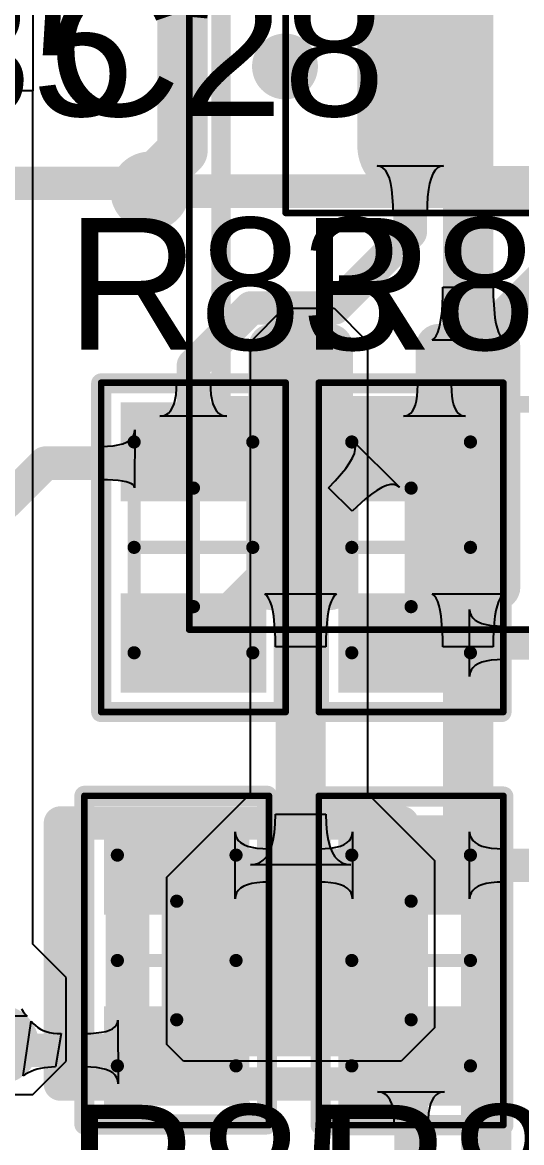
# Model space of a CAD drawing. Header units: inches. Extents: x 1.37 to 4.6, y 1.74 to 5.29.
# Drawn here: x 1.5719 to 1.721, y 4.3807 to 4.7154 of the extents above; entities that cross this region are included whole.
import ezdxf

# ---------------------------------------------------------------- set-up
doc = ezdxf.new("R2010")
doc.units = ezdxf.units.IN
doc.header["$MEASUREMENT"] = 0
for name, color, linetype in [('BottomLayer', 5, 'Continuous'), ('BottomOverlay', 54, 'Continuous'), ('BottomPaste', 16, 'Continuous'), ('BottomSolder', 6, 'Continuous'), ('Mechanical13', 56, 'Continuous'), ('Mechanical15', 56, 'Continuous'), ('TopLayer', 1, 'Continuous'), ('TopOverlay', 2, 'Continuous'), ('TopPaste', 8, 'Continuous'), ('TopSolder', 216, 'Continuous'), ('ViaHoleLayer', 16, 'Continuous')]:
    doc.layers.add(name, color=color, linetype=linetype)
doc.styles.add('Arial', font='', dxfattribs={"height": 0.2})
doc.styles.get('Arial').set_extended_font_data('Arial')

# ---------------------------------------------------------------- blocks, each defined once
blk = doc.blocks.new('SOIC127P600X175_8N_B_15')
at = {"layer": 'BottomLayer'}
h = blk.add_hatch(color=5, dxfattribs=at)
edge = h.paths.add_edge_path()
edge.add_arc((-0.13332, 0.08371), 0.0029, 90, 180)
edge.add_line((-0.13622, 0.08371), (-0.13622, 0.06629))
edge.add_arc((-0.13332, 0.06629), 0.0029, 180, 270)
edge.add_line((-0.13332, 0.06339), (-0.06156, 0.06339))
edge.add_arc((-0.06156, 0.06629), 0.0029, 270, 360)
edge.add_line((-0.05866, 0.06629), (-0.05866, 0.08371))
edge.add_arc((-0.06156, 0.08371), 0.0029, 0, 90)
edge.add_line((-0.06156, 0.08661), (-0.13332, 0.08661))
h = blk.add_hatch(color=5, dxfattribs=at)
edge = h.paths.add_edge_path()
edge.add_arc((-0.13332, 0.03371), 0.0029, 90, 180)
edge.add_line((-0.13622, 0.03371), (-0.13622, 0.01629))
edge.add_arc((-0.13332, 0.01629), 0.0029, 180, 270)
edge.add_line((-0.13332, 0.01339), (-0.06156, 0.01339))
edge.add_arc((-0.06156, 0.01629), 0.0029, 270, 360)
edge.add_line((-0.05866, 0.01629), (-0.05866, 0.03371))
edge.add_arc((-0.06156, 0.03371), 0.0029, 0, 90)
edge.add_line((-0.06156, 0.03661), (-0.13332, 0.03661))
at = {"layer": 'BottomPaste'}
h = blk.add_hatch(color=16, dxfattribs=at)
edge = h.paths.add_edge_path()
edge.add_arc((-0.13332, 0.08371), 0.0029, 90, 180)
edge.add_line((-0.13622, 0.08371), (-0.13622, 0.06629))
edge.add_arc((-0.13332, 0.06629), 0.0029, 180, 270)
edge.add_line((-0.13332, 0.06339), (-0.06156, 0.06339))
edge.add_arc((-0.06156, 0.06629), 0.0029, 270, 360)
edge.add_line((-0.05866, 0.06629), (-0.05866, 0.08371))
edge.add_arc((-0.06156, 0.08371), 0.0029, 0, 90)
edge.add_line((-0.06156, 0.08661), (-0.13332, 0.08661))
h = blk.add_hatch(color=16, dxfattribs=at)
edge = h.paths.add_edge_path()
edge.add_arc((-0.13332, 0.03371), 0.0029, 90, 180)
edge.add_line((-0.13622, 0.03371), (-0.13622, 0.01629))
edge.add_arc((-0.13332, 0.01629), 0.0029, 180, 270)
edge.add_line((-0.13332, 0.01339), (-0.06156, 0.01339))
edge.add_arc((-0.06156, 0.01629), 0.0029, 270, 360)
edge.add_line((-0.05866, 0.01629), (-0.05866, 0.03371))
edge.add_arc((-0.06156, 0.03371), 0.0029, 0, 90)
edge.add_line((-0.06156, 0.03661), (-0.13332, 0.03661))
at = {"layer": 'BottomSolder'}
h = blk.add_hatch(color=6, dxfattribs=at)
edge = h.paths.add_edge_path()
edge.add_arc((-0.13332, 0.08371), 0.0069, 90, 180)
edge.add_line((-0.14022, 0.08371), (-0.14022, 0.06629))
edge.add_arc((-0.13332, 0.06629), 0.0069, 180, 270)
edge.add_line((-0.13332, 0.05939), (-0.06156, 0.05939))
edge.add_arc((-0.06156, 0.06629), 0.0069, 270, 360)
edge.add_line((-0.05466, 0.06629), (-0.05466, 0.08371))
edge.add_arc((-0.06156, 0.08371), 0.0069, 0, 90)
edge.add_line((-0.06156, 0.09061), (-0.13332, 0.09061))
h = blk.add_hatch(color=6, dxfattribs=at)
edge = h.paths.add_edge_path()
edge.add_arc((-0.13332, 0.03371), 0.0069, 90, 180)
edge.add_line((-0.14022, 0.03371), (-0.14022, 0.01629))
edge.add_arc((-0.13332, 0.01629), 0.0069, 180, 270)
edge.add_line((-0.13332, 0.00939), (-0.06156, 0.00939))
edge.add_arc((-0.06156, 0.01629), 0.0069, 270, 360)
edge.add_line((-0.05466, 0.01629), (-0.05466, 0.03371))
edge.add_arc((-0.06156, 0.03371), 0.0069, 0, 90)
edge.add_line((-0.06156, 0.04061), (-0.13332, 0.04061))
at = {"layer": 'BottomOverlay', "const_width": 0.005}
blk.add_lwpolyline([(-0.07874, 0.09921), (0.07874, 0.09921)], dxfattribs=at)
at = {"layer": 'BottomOverlay', "const_width": 0.0025}
blk.add_lwpolyline([(-0.07999, 0.09921, 1), (-0.07749, 0.09921, 1)], format="xyb", close=True, dxfattribs=at)
at = {"layer": 'Mechanical13', "const_width": 0.005}
for points in [[(-0.07874, 0.09843), (-0.07874, -0.09843)], [(-0.07874, 0.09843), (0.07874, 0.09843)]]:
    blk.add_lwpolyline(points, dxfattribs=at)
at = {"layer": 'Mechanical13', "const_width": 0.0025}
blk.add_lwpolyline([(-0.07999, 0.09843, 1), (-0.07749, 0.09843, 1)], format="xyb", close=True, dxfattribs=at)
blk.add_lwpolyline([(-0.07999, 0.09843, 1), (-0.07749, 0.09843, 1)], format="xyb", close=True, dxfattribs=at)
at = {"layer": 'Mechanical15', "const_width": 0.00197}
for points in [[(-0.14606, 0.10827), (-0.14606, -0.10827)], [(-0.14606, 0.10827), (0.14606, 0.10827)]]:
    blk.add_lwpolyline(points, dxfattribs=at)
at = {"layer": 'Mechanical15', "const_width": 0.000984}
blk.add_lwpolyline([(-0.14656, 0.10827, 1), (-0.14557, 0.10827, 1)], format="xyb", close=True, dxfattribs=at)
blk.add_lwpolyline([(-0.14656, 0.10827, 1), (-0.14557, 0.10827, 1)], format="xyb", close=True, dxfattribs=at)
blk = doc.blocks.new('_________0603_31')
at = {"layer": 'TopLayer'}
for points in [[(-0.01772, 0.01772), (-0.01772, -0.01772), (-0.03937, -0.01772), (-0.03937, 0.01772)], [(0.03937, 0.01772), (0.03937, -0.01772), (0.01772, -0.01772), (0.01772, 0.01772)]]:
    blk.add_hatch(color=1, dxfattribs=at).paths.add_polyline_path(points)
at = {"layer": 'TopPaste'}
for points in [[(-0.01772, 0.01772), (-0.01772, -0.01772), (-0.03937, -0.01772), (-0.03937, 0.01772)], [(0.03937, 0.01772), (0.03937, -0.01772), (0.01772, -0.01772), (0.01772, 0.01772)]]:
    blk.add_hatch(color=8, dxfattribs=at).paths.add_polyline_path(points)
at = {"layer": 'TopSolder'}
for points in [[(-0.01372, 0.02172), (-0.01372, -0.02172), (-0.04337, -0.02172), (-0.04337, 0.02172)], [(0.04337, 0.02172), (0.04337, -0.02172), (0.01372, -0.02172), (0.01372, 0.02172)]]:
    blk.add_hatch(color=216, dxfattribs=at).paths.add_polyline_path(points)
at = {"layer": 'Mechanical13', "const_width": 0.00394}
for points in [[(-0.0315, 0.01772), (0.0315, 0.01772)], [(-0.0315, 0.01772), (-0.0315, -0.01772)], [(0.0315, 0.01772), (0.0315, -0.01772)], [(-0.0315, -0.01772), (0.0315, -0.01772)]]:
    blk.add_lwpolyline(points, dxfattribs=at)
at = {"layer": 'Mechanical13', "const_width": 0.00197}
for points in [[(-0.03248, 0.01772, 1), (-0.03051, 0.01772, 1)], [(-0.03248, 0.01772, 1), (-0.03051, 0.01772, 1)], [(0.03051, 0.01772, 1), (0.03248, 0.01772, 1)], [(0.03051, 0.01772, 1), (0.03248, 0.01772, 1)], [(-0.03248, -0.01772, 1), (-0.03051, -0.01772, 1)], [(-0.03248, -0.01772, 1), (-0.03051, -0.01772, 1)], [(0.03051, -0.01772, 1), (0.03248, -0.01772, 1)], [(0.03051, -0.01772, 1), (0.03248, -0.01772, 1)]]:
    blk.add_lwpolyline(points, format="xyb", close=True, dxfattribs=at)
at = {"layer": 'Mechanical15'}
for points, const_width in [([(-0.04921, 0.02756), (0.04921, 0.02756)], 0.00197), ([(-0.04921, 0.02756), (-0.04921, -0.02756)], 0.00197), ([(0.04921, 0.02756), (0.04921, -0.02756)], 0.00197), ([(0, 0.01772), (0, -0.01772)], 0.00394), ([(-0.01772, 0), (0.01772, 0)], 0.00394), ([(-0.04921, -0.02756), (0.04921, -0.02756)], 0.00197)]:
    blk.add_lwpolyline(points, dxfattribs=dict(at, const_width=const_width))
for points, const_width in [([(-0.0497, 0.02756, 1), (-0.04872, 0.02756, 1)], 0.000984), ([(-0.0497, 0.02756, 1), (-0.04872, 0.02756, 1)], 0.000984), ([(0.04872, 0.02756, 1), (0.0497, 0.02756, 1)], 0.000984), ([(0.04872, 0.02756, 1), (0.0497, 0.02756, 1)], 0.000984), ([(-0.00098, 0.01772, 1), (0.00098, 0.01772, 1)], 0.00197), ([(-0.0187, 0, 1), (-0.01673, 0, 1)], 0.00197), ([(0.01673, 0, 1), (0.0187, 0, 1)], 0.00197), ([(-0.00098, -0.01772, 1), (0.00098, -0.01772, 1)], 0.00197), ([(-0.0497, -0.02756, 1), (-0.04872, -0.02756, 1)], 0.000984), ([(-0.0497, -0.02756, 1), (-0.04872, -0.02756, 1)], 0.000984), ([(0.04872, -0.02756, 1), (0.0497, -0.02756, 1)], 0.000984), ([(0.04872, -0.02756, 1), (0.0497, -0.02756, 1)], 0.000984)]:
    blk.add_lwpolyline(points, format="xyb", close=True, dxfattribs=dict(at, const_width=const_width))
at = {"layer": 'TopOverlay', "const_width": 0.006}
for points in [[(-0.04921, 0.027), (0.049, 0.027)], [(-0.04921, 0.027), (-0.04921, -0.02756)], [(0.049, 0.027), (0.049, -0.02756)], [(-0.04921, -0.02756), (0.049, -0.02756)]]:
    blk.add_lwpolyline(points, dxfattribs=at)
at = {"layer": 'TopOverlay', "const_width": 0.003}
for points in [[(-0.05071, 0.027, 1), (-0.04771, 0.027, 1)], [(-0.05071, 0.027, 1), (-0.04771, 0.027, 1)], [(0.0475, 0.027, 1), (0.0505, 0.027, 1)], [(0.0475, 0.027, 1), (0.0505, 0.027, 1)], [(-0.05071, -0.02756, 1), (-0.04771, -0.02756, 1)], [(-0.05071, -0.02756, 1), (-0.04771, -0.02756, 1)], [(0.0475, -0.02756, 1), (0.0505, -0.02756, 1)], [(0.0475, -0.02756, 1), (0.0505, -0.02756, 1)]]:
    blk.add_lwpolyline(points, format="xyb", close=True, dxfattribs=at)
blk = doc.blocks.new('_________0603_33')
at = {"layer": 'TopLayer'}
for points in [[(-0.01772, 0.01772), (-0.01772, -0.01772), (-0.03937, -0.01772), (-0.03937, 0.01772)], [(0.03937, 0.01772), (0.03937, -0.01772), (0.01772, -0.01772), (0.01772, 0.01772)]]:
    blk.add_hatch(color=1, dxfattribs=at).paths.add_polyline_path(points)
at = {"layer": 'TopPaste'}
for points in [[(-0.01772, 0.01772), (-0.01772, -0.01772), (-0.03937, -0.01772), (-0.03937, 0.01772)], [(0.03937, 0.01772), (0.03937, -0.01772), (0.01772, -0.01772), (0.01772, 0.01772)]]:
    blk.add_hatch(color=8, dxfattribs=at).paths.add_polyline_path(points)
at = {"layer": 'TopSolder'}
for points in [[(-0.01372, 0.02172), (-0.01372, -0.02172), (-0.04337, -0.02172), (-0.04337, 0.02172)], [(0.04337, 0.02172), (0.04337, -0.02172), (0.01372, -0.02172), (0.01372, 0.02172)]]:
    blk.add_hatch(color=216, dxfattribs=at).paths.add_polyline_path(points)
at = {"layer": 'Mechanical13', "const_width": 0.00394}
for points in [[(0.0315, 0.01772), (-0.0315, 0.01772)], [(-0.0315, -0.01772), (-0.0315, 0.01772)], [(0.0315, -0.01772), (0.0315, 0.01772)], [(0.0315, -0.01772), (-0.0315, -0.01772)]]:
    blk.add_lwpolyline(points, dxfattribs=at)
at = {"layer": 'Mechanical13', "const_width": 0.00197}
for points in [[(-0.03248, 0.01772, 1), (-0.03051, 0.01772, 1)], [(-0.03248, 0.01772, 1), (-0.03051, 0.01772, 1)], [(0.03051, 0.01772, 1), (0.03248, 0.01772, 1)], [(0.03051, 0.01772, 1), (0.03248, 0.01772, 1)], [(-0.03248, -0.01772, 1), (-0.03051, -0.01772, 1)], [(-0.03248, -0.01772, 1), (-0.03051, -0.01772, 1)], [(0.03051, -0.01772, 1), (0.03248, -0.01772, 1)], [(0.03051, -0.01772, 1), (0.03248, -0.01772, 1)]]:
    blk.add_lwpolyline(points, format="xyb", close=True, dxfattribs=at)
at = {"layer": 'Mechanical15'}
for points, const_width in [([(0.04921, 0.02756), (-0.04921, 0.02756)], 0.00197), ([(-0.04921, -0.02756), (-0.04921, 0.02756)], 0.00197), ([(0.04921, -0.02756), (0.04921, 0.02756)], 0.00197), ([(0, -0.01772), (0, 0.01772)], 0.00394), ([(0.01772, 0), (-0.01772, 0)], 0.00394), ([(0.04921, -0.02756), (-0.04921, -0.02756)], 0.00197)]:
    blk.add_lwpolyline(points, dxfattribs=dict(at, const_width=const_width))
for points, const_width in [([(-0.0497, 0.02756, 1), (-0.04872, 0.02756, 1)], 0.000984), ([(-0.0497, 0.02756, 1), (-0.04872, 0.02756, 1)], 0.000984), ([(0.04872, 0.02756, 1), (0.0497, 0.02756, 1)], 0.000984), ([(0.04872, 0.02756, 1), (0.0497, 0.02756, 1)], 0.000984), ([(-0.00098, 0.01772, 1), (0.00098, 0.01772, 1)], 0.00197), ([(-0.0187, 0, 1), (-0.01673, 0, 1)], 0.00197), ([(0.01673, 0, 1), (0.0187, 0, 1)], 0.00197), ([(-0.00098, -0.01772, 1), (0.00098, -0.01772, 1)], 0.00197), ([(-0.0497, -0.02756, 1), (-0.04872, -0.02756, 1)], 0.000984), ([(-0.0497, -0.02756, 1), (-0.04872, -0.02756, 1)], 0.000984), ([(0.04872, -0.02756, 1), (0.0497, -0.02756, 1)], 0.000984), ([(0.04872, -0.02756, 1), (0.0497, -0.02756, 1)], 0.000984)]:
    blk.add_lwpolyline(points, format="xyb", close=True, dxfattribs=dict(at, const_width=const_width))
at = {"layer": 'TopOverlay', "const_width": 0.006}
for points in [[(0.049, 0.027), (-0.04921, 0.027)], [(-0.04921, -0.02756), (-0.04921, 0.027)], [(0.049, -0.02756), (0.049, 0.027)], [(0.049, -0.02756), (-0.04921, -0.02756)]]:
    blk.add_lwpolyline(points, dxfattribs=at)
at = {"layer": 'TopOverlay', "const_width": 0.003}
for points in [[(-0.05071, 0.027, 1), (-0.04771, 0.027, 1)], [(-0.05071, 0.027, 1), (-0.04771, 0.027, 1)], [(0.0475, 0.027, 1), (0.0505, 0.027, 1)], [(0.0475, 0.027, 1), (0.0505, 0.027, 1)], [(-0.05071, -0.02756, 1), (-0.04771, -0.02756, 1)], [(-0.05071, -0.02756, 1), (-0.04771, -0.02756, 1)], [(0.0475, -0.02756, 1), (0.0505, -0.02756, 1)], [(0.0475, -0.02756, 1), (0.0505, -0.02756, 1)]]:
    blk.add_lwpolyline(points, format="xyb", close=True, dxfattribs=at)
blk = doc.blocks.new('_________0603_34')
at = {"layer": 'TopLayer'}
for points in [[(-0.03937, -0.01772), (-0.03937, 0.01772), (-0.01772, 0.01772), (-0.01772, -0.01772)], [(0.01772, -0.01772), (0.01772, 0.01772), (0.03937, 0.01772), (0.03937, -0.01772)]]:
    blk.add_hatch(color=1, dxfattribs=at).paths.add_polyline_path(points)
at = {"layer": 'TopPaste'}
for points in [[(-0.03937, -0.01772), (-0.03937, 0.01772), (-0.01772, 0.01772), (-0.01772, -0.01772)], [(0.01772, -0.01772), (0.01772, 0.01772), (0.03937, 0.01772), (0.03937, -0.01772)]]:
    blk.add_hatch(color=8, dxfattribs=at).paths.add_polyline_path(points)
at = {"layer": 'TopSolder'}
for points in [[(-0.04337, -0.02172), (-0.04337, 0.02172), (-0.01372, 0.02172), (-0.01372, -0.02172)], [(0.01372, -0.02172), (0.01372, 0.02172), (0.04337, 0.02172), (0.04337, -0.02172)]]:
    blk.add_hatch(color=216, dxfattribs=at).paths.add_polyline_path(points)
at = {"layer": 'Mechanical13', "const_width": 0.00394}
for points in [[(-0.0315, 0.01772), (0.0315, 0.01772)], [(-0.0315, 0.01772), (-0.0315, -0.01772)], [(0.0315, 0.01772), (0.0315, -0.01772)], [(-0.0315, -0.01772), (0.0315, -0.01772)]]:
    blk.add_lwpolyline(points, dxfattribs=at)
at = {"layer": 'Mechanical13', "const_width": 0.00197}
for points in [[(-0.03248, 0.01772, 1), (-0.03051, 0.01772, 1)], [(-0.03248, 0.01772, 1), (-0.03051, 0.01772, 1)], [(0.03051, 0.01772, 1), (0.03248, 0.01772, 1)], [(0.03051, 0.01772, 1), (0.03248, 0.01772, 1)], [(-0.03248, -0.01772, 1), (-0.03051, -0.01772, 1)], [(-0.03248, -0.01772, 1), (-0.03051, -0.01772, 1)], [(0.03051, -0.01772, 1), (0.03248, -0.01772, 1)], [(0.03051, -0.01772, 1), (0.03248, -0.01772, 1)]]:
    blk.add_lwpolyline(points, format="xyb", close=True, dxfattribs=at)
at = {"layer": 'Mechanical15'}
for points, const_width in [([(-0.04921, 0.02756), (0.04921, 0.02756)], 0.00197), ([(-0.04921, 0.02756), (-0.04921, -0.02756)], 0.00197), ([(0.04921, 0.02756), (0.04921, -0.02756)], 0.00197), ([(0, 0.01772), (0, -0.01772)], 0.00394), ([(-0.01772, 0), (0.01772, 0)], 0.00394), ([(-0.04921, -0.02756), (0.04921, -0.02756)], 0.00197)]:
    blk.add_lwpolyline(points, dxfattribs=dict(at, const_width=const_width))
for points, const_width in [([(-0.0497, 0.02756, 1), (-0.04872, 0.02756, 1)], 0.000984), ([(-0.0497, 0.02756, 1), (-0.04872, 0.02756, 1)], 0.000984), ([(0.04872, 0.02756, 1), (0.0497, 0.02756, 1)], 0.000984), ([(0.04872, 0.02756, 1), (0.0497, 0.02756, 1)], 0.000984), ([(-0.00098, 0.01772, 1), (0.00098, 0.01772, 1)], 0.00197), ([(-0.0187, 0, 1), (-0.01673, 0, 1)], 0.00197), ([(0.01673, 0, 1), (0.0187, 0, 1)], 0.00197), ([(-0.00098, -0.01772, 1), (0.00098, -0.01772, 1)], 0.00197), ([(-0.0497, -0.02756, 1), (-0.04872, -0.02756, 1)], 0.000984), ([(-0.0497, -0.02756, 1), (-0.04872, -0.02756, 1)], 0.000984), ([(0.04872, -0.02756, 1), (0.0497, -0.02756, 1)], 0.000984), ([(0.04872, -0.02756, 1), (0.0497, -0.02756, 1)], 0.000984)]:
    blk.add_lwpolyline(points, format="xyb", close=True, dxfattribs=dict(at, const_width=const_width))
at = {"layer": 'TopOverlay', "const_width": 0.006}
for points in [[(-0.04921, 0.02756), (0.049, 0.02756)], [(-0.04921, 0.02756), (-0.04921, -0.027)], [(0.049, 0.02756), (0.049, -0.027)], [(-0.04921, -0.027), (0.049, -0.027)]]:
    blk.add_lwpolyline(points, dxfattribs=at)
at = {"layer": 'TopOverlay', "const_width": 0.003}
for points in [[(-0.05071, 0.02756, 1), (-0.04771, 0.02756, 1)], [(-0.05071, 0.02756, 1), (-0.04771, 0.02756, 1)], [(0.0475, 0.02756, 1), (0.0505, 0.02756, 1)], [(0.0475, 0.02756, 1), (0.0505, 0.02756, 1)], [(-0.05071, -0.027, 1), (-0.04771, -0.027, 1)], [(-0.05071, -0.027, 1), (-0.04771, -0.027, 1)], [(0.0475, -0.027, 1), (0.0505, -0.027, 1)], [(0.0475, -0.027, 1), (0.0505, -0.027, 1)]]:
    blk.add_lwpolyline(points, format="xyb", close=True, dxfattribs=at)
blk = doc.blocks.new('_________0603_35')
at = {"layer": 'TopLayer'}
for points in [[(-0.03937, -0.01772), (-0.03937, 0.01772), (-0.01772, 0.01772), (-0.01772, -0.01772)], [(0.01772, -0.01772), (0.01772, 0.01772), (0.03937, 0.01772), (0.03937, -0.01772)]]:
    blk.add_hatch(color=1, dxfattribs=at).paths.add_polyline_path(points)
at = {"layer": 'TopPaste'}
for points in [[(-0.03937, -0.01772), (-0.03937, 0.01772), (-0.01772, 0.01772), (-0.01772, -0.01772)], [(0.01772, -0.01772), (0.01772, 0.01772), (0.03937, 0.01772), (0.03937, -0.01772)]]:
    blk.add_hatch(color=8, dxfattribs=at).paths.add_polyline_path(points)
at = {"layer": 'TopSolder'}
for points in [[(-0.04337, -0.02172), (-0.04337, 0.02172), (-0.01372, 0.02172), (-0.01372, -0.02172)], [(0.01372, -0.02172), (0.01372, 0.02172), (0.04337, 0.02172), (0.04337, -0.02172)]]:
    blk.add_hatch(color=216, dxfattribs=at).paths.add_polyline_path(points)
at = {"layer": 'Mechanical13', "const_width": 0.00394}
for points in [[(-0.0315, 0.01772), (0.0315, 0.01772)], [(-0.0315, 0.01772), (-0.0315, -0.01772)], [(0.0315, 0.01772), (0.0315, -0.01772)], [(-0.0315, -0.01772), (0.0315, -0.01772)]]:
    blk.add_lwpolyline(points, dxfattribs=at)
at = {"layer": 'Mechanical13', "const_width": 0.00197}
for points in [[(-0.03248, 0.01772, 1), (-0.03051, 0.01772, 1)], [(-0.03248, 0.01772, 1), (-0.03051, 0.01772, 1)], [(0.03051, 0.01772, 1), (0.03248, 0.01772, 1)], [(0.03051, 0.01772, 1), (0.03248, 0.01772, 1)], [(-0.03248, -0.01772, 1), (-0.03051, -0.01772, 1)], [(-0.03248, -0.01772, 1), (-0.03051, -0.01772, 1)], [(0.03051, -0.01772, 1), (0.03248, -0.01772, 1)], [(0.03051, -0.01772, 1), (0.03248, -0.01772, 1)]]:
    blk.add_lwpolyline(points, format="xyb", close=True, dxfattribs=at)
at = {"layer": 'Mechanical15'}
for points, const_width in [([(-0.04921, 0.02756), (0.04921, 0.02756)], 0.00197), ([(-0.04921, 0.02756), (-0.04921, -0.02756)], 0.00197), ([(0.04921, 0.02756), (0.04921, -0.02756)], 0.00197), ([(0, 0.01772), (0, -0.01772)], 0.00394), ([(-0.01772, 0), (0.01772, 0)], 0.00394), ([(-0.04921, -0.02756), (0.04921, -0.02756)], 0.00197)]:
    blk.add_lwpolyline(points, dxfattribs=dict(at, const_width=const_width))
for points, const_width in [([(-0.0497, 0.02756, 1), (-0.04872, 0.02756, 1)], 0.000984), ([(-0.0497, 0.02756, 1), (-0.04872, 0.02756, 1)], 0.000984), ([(0.04872, 0.02756, 1), (0.0497, 0.02756, 1)], 0.000984), ([(0.04872, 0.02756, 1), (0.0497, 0.02756, 1)], 0.000984), ([(-0.00098, 0.01772, 1), (0.00098, 0.01772, 1)], 0.00197), ([(-0.0187, 0, 1), (-0.01673, 0, 1)], 0.00197), ([(0.01673, 0, 1), (0.0187, 0, 1)], 0.00197), ([(-0.00098, -0.01772, 1), (0.00098, -0.01772, 1)], 0.00197), ([(-0.0497, -0.02756, 1), (-0.04872, -0.02756, 1)], 0.000984), ([(-0.0497, -0.02756, 1), (-0.04872, -0.02756, 1)], 0.000984), ([(0.04872, -0.02756, 1), (0.0497, -0.02756, 1)], 0.000984), ([(0.04872, -0.02756, 1), (0.0497, -0.02756, 1)], 0.000984)]:
    blk.add_lwpolyline(points, format="xyb", close=True, dxfattribs=dict(at, const_width=const_width))
at = {"layer": 'TopOverlay', "const_width": 0.006}
for points in [[(-0.04921, 0.02756), (0.049, 0.02756)], [(-0.04921, 0.02756), (-0.04921, -0.027)], [(0.049, 0.02756), (0.049, -0.027)], [(-0.04921, -0.027), (0.049, -0.027)]]:
    blk.add_lwpolyline(points, dxfattribs=at)
at = {"layer": 'TopOverlay', "const_width": 0.003}
for points in [[(-0.05071, 0.02756, 1), (-0.04771, 0.02756, 1)], [(-0.05071, 0.02756, 1), (-0.04771, 0.02756, 1)], [(0.0475, 0.02756, 1), (0.0505, 0.02756, 1)], [(0.0475, 0.02756, 1), (0.0505, 0.02756, 1)], [(-0.05071, -0.027, 1), (-0.04771, -0.027, 1)], [(-0.05071, -0.027, 1), (-0.04771, -0.027, 1)], [(0.0475, -0.027, 1), (0.0505, -0.027, 1)], [(0.0475, -0.027, 1), (0.0505, -0.027, 1)]]:
    blk.add_lwpolyline(points, format="xyb", close=True, dxfattribs=at)
blk = doc.blocks.new('SOP_8_141')
at = {"layer": 'TopLayer'}
h = blk.add_hatch(color=1, dxfattribs=at)
edge = h.paths.add_edge_path()
edge.add_arc((-0.0876, 0.075), 0.01181, 270, 450)
edge.add_line((-0.0876, 0.08681), (-0.13484, 0.08681))
edge.add_arc((-0.13484, 0.075), 0.01181, 90, 270)
edge.add_line((-0.13484, 0.06319), (-0.0876, 0.06319))
at = {"layer": 'TopPaste'}
h = blk.add_hatch(color=8, dxfattribs=at)
edge = h.paths.add_edge_path()
edge.add_arc((-0.0876, 0.075), 0.01181, 270, 450)
edge.add_line((-0.0876, 0.08681), (-0.13484, 0.08681))
edge.add_arc((-0.13484, 0.075), 0.01181, 90, 270)
edge.add_line((-0.13484, 0.06319), (-0.0876, 0.06319))
at = {"layer": 'TopSolder'}
h = blk.add_hatch(color=216, dxfattribs=at)
edge = h.paths.add_edge_path()
edge.add_arc((-0.0876, 0.075), 0.01581, 270, 450)
edge.add_line((-0.0876, 0.09081), (-0.13484, 0.09081))
edge.add_arc((-0.13484, 0.075), 0.01581, 90, 270)
edge.add_line((-0.13484, 0.05919), (-0.0876, 0.05919))
at = {"layer": 'Mechanical15', "const_width": 0.00197}
for points in [[(-0.155, 0.1122), (0.155, 0.1122)], [(-0.155, 0.1122), (-0.155, -0.1122)]]:
    blk.add_lwpolyline(points, dxfattribs=at)
at = {"layer": 'Mechanical15', "const_width": 0.000984}
blk.add_lwpolyline([(-0.15549, 0.1122, 1), (-0.15451, 0.1122, 1)], format="xyb", close=True, dxfattribs=at)
blk.add_lwpolyline([(-0.15549, 0.1122, 1), (-0.15451, 0.1122, 1)], format="xyb", close=True, dxfattribs=at)
at = {"layer": 'TopOverlay'}
for points, const_width in [([(-0.1063, 0.1124, 1), (-0.11614, 0.1124, 1)], 0.00984), ([(-0.1186, 0.1124, 1), (-0.11368, 0.1124, 1)], 0.00492), ([(-0.10876, 0.1124, 1), (-0.10384, 0.1124, 1)], 0.00492)]:
    blk.add_lwpolyline(points, format="xyb", close=True, dxfattribs=dict(at, const_width=const_width))
blk = doc.blocks.new('TANTALUM_SMD_A_B_155')
at = {"layer": 'BottomLayer'}
blk.add_hatch(color=5, dxfattribs=at).paths.add_polyline_path([(0.09775, -0.02575), (0.02625, -0.02575), (0.02625, 0.02775), (0.09775, 0.02775)])
at = {"layer": 'BottomPaste'}
blk.add_hatch(color=16, dxfattribs=at).paths.add_polyline_path([(0.09775, -0.02575), (0.02625, -0.02575), (0.02625, 0.02775), (0.09775, 0.02775)])
at = {"layer": 'BottomSolder'}
blk.add_hatch(color=6, dxfattribs=at).paths.add_polyline_path([(0.10175, -0.02975), (0.02225, -0.02975), (0.02225, 0.03175), (0.10175, 0.03175)])
at = {"layer": 'BottomOverlay'}
for points, const_width in [([(0.132, 0.04), (0.03, 0.04)], 0.01), ([(0.112, 0.038), (0.112, -0.036)], 0.013), ([(0.132, 0.04), (0.132, -0.038)], 0.01), ([(0.132, -0.038), (0.03, -0.038)], 0.01)]:
    blk.add_lwpolyline(points, dxfattribs=dict(at, const_width=const_width))
for points, const_width in [([(0.0275, 0.04, 1), (0.0325, 0.04, 1)], 0.005), ([(0.10875, 0.038, 1), (0.11525, 0.038, 1)], 0.0065), ([(0.1295, 0.04, 1), (0.1345, 0.04, 1)], 0.005), ([(0.1295, 0.04, 1), (0.1345, 0.04, 1)], 0.005), ([(0.10875, -0.036, 1), (0.11525, -0.036, 1)], 0.0065), ([(0.0275, -0.038, 1), (0.0325, -0.038, 1)], 0.005), ([(0.1295, -0.038, 1), (0.1345, -0.038, 1)], 0.005), ([(0.1295, -0.038, 1), (0.1345, -0.038, 1)], 0.005)]:
    blk.add_lwpolyline(points, format="xyb", close=True, dxfattribs=dict(at, const_width=const_width))

msp = doc.modelspace()

# ---------------------------------------------------------------- hatches: boundary and pattern name
at = {"layer": 'BottomLayer'}
h = msp.add_hatch(color=5, dxfattribs=at)
edge = h.paths.add_edge_path()
edge.add_arc((1.61, 4.665), 0.01181, 0, 360)
h = msp.add_hatch(color=5, dxfattribs=at)
edge = h.paths.add_edge_path()
edge.add_arc((1.565, 4.41), 0.01181, 0, 360)
at = {"layer": 'TopLayer'}
h = msp.add_hatch(color=1, dxfattribs=at)
edge = h.paths.add_edge_path()
edge.add_arc((1.61, 4.665), 0.01181, 0, 360)
h = msp.add_hatch(color=1, dxfattribs=at)
edge = h.paths.add_edge_path()
edge.add_arc((1.565, 4.41), 0.01181, 0, 360)
at = {"layer": 'ViaHoleLayer'}
h = msp.add_hatch(color=16, dxfattribs=at)
edge = h.paths.add_edge_path()
edge.add_arc((1.61, 4.665), 0.00591, 0, 360)

# ---------------------------------------------------------------- linework, layer by layer
at = {"layer": 'BottomLayer'}
for p, q in [((1.575, 4.775), (1.575, 4.695)), ((1.575, 4.695), (1.555, 4.695)), ((1.575, 4.695), (1.555, 4.695)), ((1.575, 4.44), (1.575, 4.695)), ((1.69747, 4.63365), (1.6975, 4.63627)), ((1.6975, 4.63627), (1.7125, 4.63627)), ((1.7125, 4.63627), (1.71253, 4.63365)), ((1.69721, 4.6291), (1.69747, 4.63365)), ((1.71253, 4.63365), (1.71301, 4.62717)), ((1.64, 4.62), (1.65, 4.63)), ((1.65, 4.63), (1.665, 4.63)), ((1.665, 4.63), (1.675, 4.62)), ((1.6967, 4.62547), (1.69699, 4.62717)), ((1.69699, 4.62717), (1.69721, 4.6291)), ((1.71301, 4.62717), (1.7133, 4.62547)), ((1.69592, 4.62277), (1.69634, 4.62401)), ((1.69634, 4.62401), (1.6967, 4.62547)), ((1.7133, 4.62547), (1.71366, 4.62401)), ((1.71366, 4.62401), (1.71408, 4.62277)), ((1.64, 4.595), (1.64, 4.62)), ((1.675, 4.62), (1.675, 4.485)), ((1.69428, 4.62044), (1.69489, 4.62099)), ((1.71572, 4.62044), (1.69428, 4.62044)), ((1.69489, 4.62099), (1.69544, 4.62176)), ((1.69544, 4.62176), (1.69592, 4.62277)), ((1.71408, 4.62277), (1.71456, 4.62176)), ((1.71456, 4.62176), (1.71511, 4.62099)), ((1.71511, 4.62099), (1.71572, 4.62044)), ((1.64, 4.485), (1.64, 4.595)), ((1.64489, 4.54413), (1.64428, 4.54468)), ((1.64428, 4.54468), (1.66572, 4.54468)), ((1.64544, 4.54336), (1.64489, 4.54413)), ((1.64592, 4.54235), (1.64544, 4.54336)), ((1.66456, 4.54336), (1.66408, 4.54235)), ((1.66511, 4.54413), (1.66456, 4.54336)), ((1.66572, 4.54468), (1.66511, 4.54413)), ((1.69489, 4.54413), (1.69428, 4.54468)), ((1.69428, 4.54468), (1.71572, 4.54468)), ((1.69544, 4.54336), (1.69489, 4.54413)), ((1.69592, 4.54235), (1.69544, 4.54336)), ((1.71456, 4.54336), (1.71408, 4.54235)), ((1.71511, 4.54413), (1.71456, 4.54336)), ((1.71572, 4.54468), (1.71511, 4.54413)), ((1.64634, 4.54111), (1.64592, 4.54235)), ((1.6467, 4.53964), (1.64634, 4.54111)), ((1.64699, 4.53795), (1.6467, 4.53964)), ((1.6633, 4.53964), (1.66301, 4.53795)), ((1.66366, 4.54111), (1.6633, 4.53964)), ((1.66408, 4.54235), (1.66366, 4.54111)), ((1.69634, 4.54111), (1.69592, 4.54235)), ((1.6967, 4.53964), (1.69634, 4.54111)), ((1.69699, 4.53795), (1.6967, 4.53964)), ((1.7133, 4.53964), (1.71301, 4.53795)), ((1.71366, 4.54111), (1.7133, 4.53964)), ((1.71408, 4.54235), (1.71366, 4.54111)), ((1.64747, 4.53147), (1.64699, 4.53795)), ((1.66279, 4.53602), (1.66253, 4.53147)), ((1.66301, 4.53795), (1.66279, 4.53602)), ((1.69747, 4.53147), (1.69699, 4.53795)), ((1.71279, 4.53602), (1.71253, 4.53147)), ((1.71301, 4.53795), (1.71279, 4.53602)), ((1.6475, 4.52885), (1.64747, 4.53147)), ((1.66253, 4.53147), (1.6625, 4.52885)), ((1.6975, 4.52885), (1.69747, 4.53147)), ((1.71253, 4.53147), (1.7125, 4.52885)), ((1.6625, 4.52885), (1.6475, 4.52885)), ((1.7125, 4.52885), (1.6975, 4.52885)), ((1.615, 4.46), (1.64, 4.485)), ((1.675, 4.485), (1.695, 4.465)), ((1.6472, 4.47336), (1.64742, 4.47593)), ((1.64742, 4.47593), (1.6475, 4.4788)), ((1.6475, 4.4788), (1.6625, 4.4788)), ((1.6625, 4.4788), (1.66257, 4.47593)), ((1.66257, 4.47593), (1.6628, 4.47336)), ((1.64682, 4.47109), (1.6472, 4.47336)), ((1.6628, 4.47336), (1.66318, 4.47109)), ((1.64562, 4.46746), (1.6463, 4.46912)), ((1.6463, 4.46912), (1.64682, 4.47109)), ((1.66318, 4.47109), (1.6637, 4.46912)), ((1.6637, 4.46912), (1.66437, 4.46746)), ((1.64383, 4.46504), (1.6448, 4.4661)), ((1.6448, 4.4661), (1.64562, 4.46746)), ((1.66437, 4.46746), (1.6652, 4.4661)), ((1.6652, 4.4661), (1.66617, 4.46504)), ((1.64, 4.46368), (1.64142, 4.46383)), ((1.67, 4.46368), (1.64, 4.46368)), ((1.64142, 4.46383), (1.6427, 4.46429)), ((1.6427, 4.46429), (1.64383, 4.46504)), ((1.66617, 4.46504), (1.6673, 4.46429)), ((1.6673, 4.46429), (1.66857, 4.46383)), ((1.66857, 4.46383), (1.67, 4.46368)), ((1.695, 4.465), (1.695, 4.415)), ((1.615, 4.41), (1.615, 4.46)), ((1.585, 4.43), (1.575, 4.44)), ((1.585, 4.405), (1.585, 4.43)), ((1.5716, 4.42062), (1.57209, 4.41983)), ((1.57209, 4.41983), (1.57265, 4.4191)), ((1.57265, 4.4191), (1.57327, 4.41843)), ((1.57327, 4.41843), (1.55673, 4.41843)), ((1.695, 4.415), (1.685, 4.405)), ((1.62, 4.405), (1.615, 4.41)), ((1.575, 4.395), (1.585, 4.405)), ((1.685, 4.405), (1.62, 4.405)), ((1.555, 4.395), (1.575, 4.395))]:
    msp.add_line(p, q, dxfattribs=at)
for points, const_width in [([(1.705, 4.665), (1.705, 4.77744)], 0.015), ([(1.61, 4.665), (1.705, 4.665)], 0.01), ([(1.705, 4.665), (1.73921, 4.665)], 0.015), ([(1.705, 4.58256), (1.705, 4.665)], 0.015), ([(1.705, 4.47674), (1.705, 4.58256)], 0.015), ([(1.655, 4.43547), (1.655, 4.56651)], 0.015), ([(1.705, 4.47674), (1.71037, 4.47137)], 0.015), ([(1.71037, 4.35927), (1.71037, 4.47137)], 0.015)]:
    msp.add_lwpolyline(points, dxfattribs=dict(at, const_width=const_width))
for points, const_width in [([(1.6075, 4.665, 1), (1.6125, 4.665, 1)], 0.005), ([(1.70125, 4.665, 1), (1.70875, 4.665, 1)], 0.0075), ([(1.70125, 4.665, 1), (1.70875, 4.665, 1)], 0.0075), ([(1.70125, 4.665, 1), (1.70875, 4.665, 1)], 0.0075), ([(1.7025, 4.665, 1), (1.7075, 4.665, 1)], 0.005), ([(1.70125, 4.58256, 1), (1.70875, 4.58256, 1)], 0.0075), ([(1.70125, 4.58256, 1), (1.70875, 4.58256, 1)], 0.0075), ([(1.65125, 4.56651, 1), (1.65875, 4.56651, 1)], 0.0075), ([(1.70125, 4.47674, 1), (1.70875, 4.47674, 1)], 0.0075), ([(1.70125, 4.47674, 1), (1.70875, 4.47674, 1)], 0.0075), ([(1.70662, 4.47137, 1), (1.71412, 4.47137, 1)], 0.0075), ([(1.70662, 4.47137, 1), (1.71412, 4.47137, 1)], 0.0075), ([(1.65125, 4.43547, 1), (1.65875, 4.43547, 1)], 0.0075)]:
    msp.add_lwpolyline(points, format="xyb", close=True, dxfattribs=dict(at, const_width=const_width))
at = {"layer": 'TopLayer'}
for p, q in [((1.67874, 4.67238), (1.67781, 4.67252)), ((1.67781, 4.67252), (1.69762, 4.67252)), ((1.67958, 4.67194), (1.67874, 4.67238)), ((1.68031, 4.67122), (1.67958, 4.67194)), ((1.68095, 4.67021), (1.68031, 4.67122)), ((1.68149, 4.6689), (1.68095, 4.67021)), ((1.69448, 4.67021), (1.69394, 4.6689)), ((1.69512, 4.67122), (1.69448, 4.67021)), ((1.69585, 4.67194), (1.69512, 4.67122)), ((1.69669, 4.67238), (1.69585, 4.67194)), ((1.69762, 4.67252), (1.69669, 4.67238)), ((1.68193, 4.66731), (1.68149, 4.6689)), ((1.68227, 4.66543), (1.68193, 4.66731)), ((1.6935, 4.66731), (1.69316, 4.66543)), ((1.69394, 4.6689), (1.6935, 4.66731)), ((1.68267, 4.66079), (1.68227, 4.66543)), ((1.69291, 4.66325), (1.69276, 4.66079)), ((1.69316, 4.66543), (1.69291, 4.66325)), ((1.68272, 4.65804), (1.68267, 4.66079)), ((1.69276, 4.66079), (1.69272, 4.65804)), ((1.69272, 4.65804), (1.68272, 4.65804)), ((1.61793, 4.60589), (1.61798, 4.60779)), ((1.61798, 4.60779), (1.62798, 4.60779)), ((1.62798, 4.60779), (1.62803, 4.60589)), ((1.68991, 4.6053), (1.68995, 4.60706)), ((1.68995, 4.60706), (1.69995, 4.60706)), ((1.69995, 4.60706), (1.7, 4.6053)), ((1.61718, 4.60139), (1.61753, 4.60269)), ((1.61753, 4.60269), (1.61778, 4.60419)), ((1.61778, 4.60419), (1.61793, 4.60589)), ((1.62803, 4.60589), (1.62818, 4.60419)), ((1.62818, 4.60419), (1.62843, 4.60269)), ((1.62843, 4.60269), (1.62878, 4.60139)), ((1.68957, 4.60233), (1.68978, 4.60372)), ((1.68978, 4.60372), (1.68991, 4.6053)), ((1.7, 4.6053), (1.70012, 4.60372)), ((1.70012, 4.60372), (1.70034, 4.60233)), ((1.61553, 4.59869), (1.61618, 4.59939)), ((1.61618, 4.59939), (1.61673, 4.60029)), ((1.61673, 4.60029), (1.61718, 4.60139)), ((1.62878, 4.60139), (1.62923, 4.60029)), ((1.62923, 4.60029), (1.62978, 4.59939)), ((1.62978, 4.59939), (1.63043, 4.59869)), ((1.68842, 4.59928), (1.68889, 4.60011)), ((1.68889, 4.60011), (1.68927, 4.60113)), ((1.68927, 4.60113), (1.68957, 4.60233)), ((1.70034, 4.60233), (1.70064, 4.60113)), ((1.70064, 4.60113), (1.70102, 4.60011)), ((1.70102, 4.60011), (1.70149, 4.59928)), ((1.61298, 4.59779), (1.61393, 4.59789)), ((1.63298, 4.59779), (1.61298, 4.59779)), ((1.61393, 4.59789), (1.61478, 4.59819)), ((1.61478, 4.59819), (1.61553, 4.59869)), ((1.63043, 4.59869), (1.63118, 4.59819)), ((1.63118, 4.59819), (1.63203, 4.59789)), ((1.63203, 4.59789), (1.63298, 4.59779)), ((1.68569, 4.59779), (1.6865, 4.59789)), ((1.70422, 4.59779), (1.68569, 4.59779)), ((1.6865, 4.59789), (1.68723, 4.59816)), ((1.68723, 4.59816), (1.68786, 4.59863)), ((1.68786, 4.59863), (1.68842, 4.59928)), ((1.70149, 4.59928), (1.70204, 4.59863)), ((1.70204, 4.59863), (1.70268, 4.59816)), ((1.70268, 4.59816), (1.70341, 4.59789)), ((1.70341, 4.59789), (1.70422, 4.59779)), ((1.60509, 4.59191), (1.6054, 4.59276)), ((1.60551, 4.59371), (1.60539, 4.57638)), ((1.6054, 4.59276), (1.60551, 4.59371)), ((1.60053, 4.58916), (1.60185, 4.58951)), ((1.60185, 4.58951), (1.60296, 4.58996)), ((1.60296, 4.58996), (1.60387, 4.59051)), ((1.60387, 4.59051), (1.60458, 4.59116)), ((1.60458, 4.59116), (1.60509, 4.59191)), ((1.67106, 4.58976), (1.67051, 4.59052)), ((1.67051, 4.59052), (1.68453, 4.5765)), ((1.67133, 4.58884), (1.67106, 4.58976)), ((1.59539, 4.58871), (1.5973, 4.58876)), ((1.59539, 4.57871), (1.59539, 4.58871)), ((1.5973, 4.58876), (1.59902, 4.58891)), ((1.59902, 4.58891), (1.60053, 4.58916)), ((1.67045, 4.58525), (1.67103, 4.58659)), ((1.67103, 4.58659), (1.67132, 4.58779)), ((1.67132, 4.58779), (1.67133, 4.58884)), ((1.66844, 4.58213), (1.66959, 4.58376)), ((1.66959, 4.58376), (1.67045, 4.58525)), ((1.66531, 4.57844), (1.66844, 4.58213)), ((1.59729, 4.57869), (1.59539, 4.57871)), ((1.60049, 4.5785), (1.59729, 4.57869)), ((1.60179, 4.57834), (1.60049, 4.5785)), ((1.60289, 4.57813), (1.60179, 4.57834)), ((1.60379, 4.57787), (1.60289, 4.57813)), ((1.60449, 4.57757), (1.60379, 4.57787)), ((1.60499, 4.57722), (1.60449, 4.57757)), ((1.60529, 4.57682), (1.60499, 4.57722)), ((1.60539, 4.57638), (1.60529, 4.57682)), ((1.66332, 4.57638), (1.66531, 4.57844)), ((1.67039, 4.56931), (1.66332, 4.57638)), ((1.67926, 4.57644), (1.67777, 4.57558)), ((1.6806, 4.57702), (1.67926, 4.57644)), ((1.6818, 4.57731), (1.6806, 4.57702)), ((1.68285, 4.57732), (1.6818, 4.57731)), ((1.68376, 4.57705), (1.68285, 4.57732)), ((1.68453, 4.5765), (1.68376, 4.57705)), ((1.67437, 4.57301), (1.67039, 4.56931)), ((1.67614, 4.57444), (1.67437, 4.57301)), ((1.67777, 4.57558), (1.67614, 4.57444)), ((1.70546, 4.52), (1.70546, 4.54)), ((1.70546, 4.54), (1.70556, 4.53905)), ((1.70556, 4.53905), (1.70587, 4.5382)), ((1.70587, 4.5382), (1.70637, 4.53745)), ((1.70637, 4.53745), (1.70708, 4.5368)), ((1.70708, 4.5368), (1.70799, 4.53625)), ((1.70799, 4.53625), (1.7091, 4.5358)), ((1.7091, 4.5358), (1.71042, 4.53545)), ((1.71042, 4.53545), (1.71194, 4.5352)), ((1.71194, 4.5352), (1.71366, 4.53505)), ((1.71366, 4.53505), (1.71558, 4.535)), ((1.71558, 4.535), (1.71558, 4.525)), ((1.70637, 4.52255), (1.70587, 4.5218)), ((1.70708, 4.5232), (1.70637, 4.52255)), ((1.70799, 4.52375), (1.70708, 4.5232)), ((1.7091, 4.5242), (1.70799, 4.52375)), ((1.71042, 4.52455), (1.7091, 4.5242)), ((1.71194, 4.5248), (1.71042, 4.52455)), ((1.71366, 4.52495), (1.71194, 4.5248)), ((1.71558, 4.525), (1.71366, 4.52495)), ((1.70556, 4.52095), (1.70546, 4.52)), ((1.70587, 4.5218), (1.70556, 4.52095)), ((1.63546, 4.4535), (1.63546, 4.4735)), ((1.63546, 4.4735), (1.63556, 4.47255)), ((1.63556, 4.47255), (1.63587, 4.4717)), ((1.6701, 4.4717), (1.67041, 4.47255)), ((1.67041, 4.47255), (1.67051, 4.4735)), ((1.67051, 4.4735), (1.67051, 4.4535)), ((1.70546, 4.4535), (1.70546, 4.4735)), ((1.70546, 4.4735), (1.70556, 4.47255)), ((1.70556, 4.47255), (1.70587, 4.4717)), ((1.63587, 4.4717), (1.63637, 4.47095)), ((1.63637, 4.47095), (1.63708, 4.4703)), ((1.63708, 4.4703), (1.63799, 4.46975)), ((1.63799, 4.46975), (1.6391, 4.4693)), ((1.6391, 4.4693), (1.64042, 4.46895)), ((1.64042, 4.46895), (1.64194, 4.4687)), ((1.66403, 4.4687), (1.66555, 4.46895)), ((1.66555, 4.46895), (1.66686, 4.4693)), ((1.66686, 4.4693), (1.66798, 4.46975)), ((1.66798, 4.46975), (1.66889, 4.4703)), ((1.66889, 4.4703), (1.6696, 4.47095)), ((1.6696, 4.47095), (1.6701, 4.4717)), ((1.70587, 4.4717), (1.70637, 4.47095)), ((1.70637, 4.47095), (1.70708, 4.4703)), ((1.70708, 4.4703), (1.70799, 4.46975)), ((1.70799, 4.46975), (1.7091, 4.4693)), ((1.7091, 4.4693), (1.71042, 4.46895)), ((1.71042, 4.46895), (1.71194, 4.4687)), ((1.64194, 4.4687), (1.64366, 4.46855)), ((1.64366, 4.46855), (1.64558, 4.4685)), ((1.64558, 4.4685), (1.64558, 4.4585)), ((1.66039, 4.4685), (1.66231, 4.46855)), ((1.66039, 4.4585), (1.66039, 4.4685)), ((1.66231, 4.46855), (1.66403, 4.4687)), ((1.71194, 4.4687), (1.71366, 4.46855)), ((1.71366, 4.46855), (1.71558, 4.4685)), ((1.71558, 4.4685), (1.71558, 4.4585)), ((1.63637, 4.45605), (1.63587, 4.4553)), ((1.63708, 4.4567), (1.63637, 4.45605)), ((1.63799, 4.45725), (1.63708, 4.4567)), ((1.6391, 4.4577), (1.63799, 4.45725)), ((1.64042, 4.45805), (1.6391, 4.4577)), ((1.64194, 4.4583), (1.64042, 4.45805)), ((1.64366, 4.45845), (1.64194, 4.4583)), ((1.64558, 4.4585), (1.64366, 4.45845)), ((1.66231, 4.45845), (1.66039, 4.4585)), ((1.66403, 4.4583), (1.66231, 4.45845)), ((1.66555, 4.45805), (1.66403, 4.4583)), ((1.66686, 4.4577), (1.66555, 4.45805)), ((1.66798, 4.45725), (1.66686, 4.4577)), ((1.66889, 4.4567), (1.66798, 4.45725)), ((1.6696, 4.45605), (1.66889, 4.4567)), ((1.6701, 4.4553), (1.6696, 4.45605)), ((1.70637, 4.45605), (1.70587, 4.4553)), ((1.70708, 4.4567), (1.70637, 4.45605)), ((1.70799, 4.45725), (1.70708, 4.4567)), ((1.7091, 4.4577), (1.70799, 4.45725)), ((1.71042, 4.45805), (1.7091, 4.4577)), ((1.71194, 4.4583), (1.71042, 4.45805)), ((1.71366, 4.45845), (1.71194, 4.4583)), ((1.71558, 4.4585), (1.71366, 4.45845)), ((1.63556, 4.45445), (1.63546, 4.4535)), ((1.63587, 4.4553), (1.63556, 4.45445)), ((1.67041, 4.45445), (1.6701, 4.4553)), ((1.67051, 4.4535), (1.67041, 4.45445)), ((1.70556, 4.45445), (1.70546, 4.4535)), ((1.70587, 4.4553), (1.70556, 4.45445)), ((1.57213, 4.40059), (1.57455, 4.41694)), ((1.57455, 4.41694), (1.57512, 4.41625)), ((1.57512, 4.41625), (1.57576, 4.41562)), ((1.57576, 4.41562), (1.57647, 4.41507)), ((1.59949, 4.41522), (1.59999, 4.41582)), ((1.59999, 4.41582), (1.60029, 4.41649)), ((1.60029, 4.41649), (1.60039, 4.41725)), ((1.60039, 4.41725), (1.60051, 4.39827)), ((1.57647, 4.41507), (1.57726, 4.41459)), ((1.57726, 4.41459), (1.57811, 4.41419)), ((1.57811, 4.41419), (1.57903, 4.41386)), ((1.57903, 4.41386), (1.58003, 4.4136)), ((1.58003, 4.4136), (1.58109, 4.41342)), ((1.58109, 4.41342), (1.58223, 4.41331)), ((1.58344, 4.41327), (1.58179, 4.40327)), ((1.58223, 4.41331), (1.58344, 4.41327)), ((1.59039, 4.41327), (1.59229, 4.41331)), ((1.59039, 4.40327), (1.59039, 4.41327)), ((1.59229, 4.41331), (1.59549, 4.41363)), ((1.59549, 4.41363), (1.59679, 4.41391)), ((1.59679, 4.41391), (1.59789, 4.41427)), ((1.59789, 4.41427), (1.59879, 4.4147)), ((1.59879, 4.4147), (1.59949, 4.41522)), ((1.57449, 4.40196), (1.57365, 4.40155)), ((1.57538, 4.40231), (1.57449, 4.40196)), ((1.57632, 4.4026), (1.57538, 4.40231)), ((1.57731, 4.40284), (1.57632, 4.4026)), ((1.57835, 4.40303), (1.57731, 4.40284)), ((1.5806, 4.40324), (1.57835, 4.40303)), ((1.58179, 4.40327), (1.5806, 4.40324)), ((1.5923, 4.40322), (1.59039, 4.40327)), ((1.59402, 4.40307), (1.5923, 4.40322)), ((1.59554, 4.40282), (1.59402, 4.40307)), ((1.59685, 4.40247), (1.59554, 4.40282)), ((1.59796, 4.40202), (1.59685, 4.40247)), ((1.59887, 4.40147), (1.59796, 4.40202)), ((1.57287, 4.4011), (1.57213, 4.40059)), ((1.57365, 4.40155), (1.57287, 4.4011)), ((1.59958, 4.40082), (1.59887, 4.40147)), ((1.60009, 4.40007), (1.59958, 4.40082)), ((1.6004, 4.39922), (1.60009, 4.40007)), ((1.60051, 4.39827), (1.6004, 4.39922)), ((1.67893, 4.39574), (1.67798, 4.39584)), ((1.67798, 4.39584), (1.69798, 4.39584)), ((1.67978, 4.39544), (1.67893, 4.39574)), ((1.68053, 4.39494), (1.67978, 4.39544)), ((1.69618, 4.39544), (1.69543, 4.39494)), ((1.69703, 4.39574), (1.69618, 4.39544)), ((1.69798, 4.39584), (1.69703, 4.39574)), ((1.68118, 4.39424), (1.68053, 4.39494)), ((1.68173, 4.39334), (1.68118, 4.39424)), ((1.68218, 4.39224), (1.68173, 4.39334)), ((1.68253, 4.39094), (1.68218, 4.39224)), ((1.69378, 4.39224), (1.69343, 4.39094)), ((1.69423, 4.39334), (1.69378, 4.39224)), ((1.69478, 4.39424), (1.69423, 4.39334)), ((1.69543, 4.39494), (1.69478, 4.39424)), ((1.68278, 4.38944), (1.68253, 4.39094)), ((1.68293, 4.38774), (1.68278, 4.38944)), ((1.69318, 4.38944), (1.69303, 4.38774)), ((1.69343, 4.39094), (1.69318, 4.38944)), ((1.68298, 4.38584), (1.68293, 4.38774)), ((1.69298, 4.38584), (1.68298, 4.38584)), ((1.69303, 4.38774), (1.69298, 4.38584))]:
    msp.add_line(p, q, dxfattribs=at)
for points, const_width in [([(1.68511, 4.70485), (1.68511, 4.76284)], 0.01), ([(1.61972, 4.67705), (1.61972, 4.7437)], 0.015), ([(1.68511, 4.70485), (1.68772, 4.70224)], 0.01), ([(1.68772, 4.65272), (1.68772, 4.70224)], 0.01), ([(1.61, 4.66733), (1.61972, 4.67705)], 0.015), ([(1.61, 4.665), (1.61, 4.66733)], 0.015), ([(1.52733, 4.66733), (1.60767, 4.66733)], 0.01), ([(1.60767, 4.66733), (1.61, 4.665)], 0.01), ([(1.66509, 4.63009), (1.68772, 4.65272)], 0.01), ([(1.69495, 4.60706), (1.73772, 4.64982)], 0.01), ([(1.62298, 4.61291), (1.64016, 4.63009)], 0.01), ([(1.64016, 4.63009), (1.66509, 4.63009)], 0.01), ([(1.62298, 4.58709), (1.62298, 4.61291)], 0.01), ([(1.69495, 4.59291), (1.69495, 4.60706)], 0.01), ([(1.68913, 4.58709), (1.69495, 4.59291)], 0.01), ([(1.61961, 4.58371), (1.62298, 4.58709)], 0.01), ([(1.6357, 4.54169), (1.68109, 4.58709)], 0.01), ([(1.68109, 4.58709), (1.68913, 4.58709)], 0.01), ([(1.51338, 4.51838), (1.57871, 4.58371)], 0.01), ([(1.57871, 4.58371), (1.61961, 4.58371)], 0.01), ([(1.6357, 4.53583), (1.6357, 4.54169)], 0.01), ([(1.62987, 4.53), (1.6357, 4.53583)], 0.01), ([(1.62298, 4.53), (1.62987, 4.53)], 0.01), ([(1.68798, 4.53), (1.745, 4.53)], 0.01), ([(1.61798, 4.4635), (1.74998, 4.4635)], 0.01), ([(1.56673, 4.40827), (1.61626, 4.40827)], 0.01), ([(1.61626, 4.40827), (1.61798, 4.40654)], 0.01), ([(1.68798, 4.37298), (1.68798, 4.40154)], 0.01)]:
    msp.add_lwpolyline(points, dxfattribs=dict(at, const_width=const_width))
for points, const_width in [([(1.68261, 4.70485, 1), (1.68761, 4.70485, 1)], 0.005), ([(1.68261, 4.70485, 1), (1.68761, 4.70485, 1)], 0.005), ([(1.68522, 4.70224, 1), (1.69022, 4.70224, 1)], 0.005), ([(1.68522, 4.70224, 1), (1.69022, 4.70224, 1)], 0.005), ([(1.61597, 4.67705, 1), (1.62347, 4.67705, 1)], 0.0075), ([(1.61597, 4.67705, 1), (1.62347, 4.67705, 1)], 0.0075), ([(1.60625, 4.66733, 1), (1.61375, 4.66733, 1)], 0.0075), ([(1.60625, 4.66733, 1), (1.61375, 4.66733, 1)], 0.0075), ([(1.60625, 4.665, 1), (1.61375, 4.665, 1)], 0.0075), ([(1.60517, 4.66733, 1), (1.61017, 4.66733, 1)], 0.005), ([(1.60517, 4.66733, 1), (1.61017, 4.66733, 1)], 0.005), ([(1.6075, 4.665, 1), (1.6125, 4.665, 1)], 0.005), ([(1.68522, 4.65272, 1), (1.69022, 4.65272, 1)], 0.005), ([(1.68522, 4.65272, 1), (1.69022, 4.65272, 1)], 0.005), ([(1.63766, 4.63009, 1), (1.64266, 4.63009, 1)], 0.005), ([(1.63766, 4.63009, 1), (1.64266, 4.63009, 1)], 0.005), ([(1.66259, 4.63009, 1), (1.66759, 4.63009, 1)], 0.005), ([(1.66259, 4.63009, 1), (1.66759, 4.63009, 1)], 0.005), ([(1.62048, 4.61291, 1), (1.62548, 4.61291, 1)], 0.005), ([(1.62048, 4.61291, 1), (1.62548, 4.61291, 1)], 0.005), ([(1.69245, 4.60706, 1), (1.69745, 4.60706, 1)], 0.005), ([(1.69245, 4.60706, 1), (1.69745, 4.60706, 1)], 0.005), ([(1.69245, 4.59291, 1), (1.69745, 4.59291, 1)], 0.005), ([(1.69245, 4.59291, 1), (1.69745, 4.59291, 1)], 0.005), ([(1.62048, 4.58709, 1), (1.62548, 4.58709, 1)], 0.005), ([(1.62048, 4.58709, 1), (1.62548, 4.58709, 1)], 0.005), ([(1.67859, 4.58709, 1), (1.68359, 4.58709, 1)], 0.005), ([(1.67859, 4.58709, 1), (1.68359, 4.58709, 1)], 0.005), ([(1.68663, 4.58709, 1), (1.69163, 4.58709, 1)], 0.005), ([(1.68663, 4.58709, 1), (1.69163, 4.58709, 1)], 0.005), ([(1.57621, 4.58371, 1), (1.58121, 4.58371, 1)], 0.005), ([(1.57621, 4.58371, 1), (1.58121, 4.58371, 1)], 0.005), ([(1.61711, 4.58371, 1), (1.62211, 4.58371, 1)], 0.005), ([(1.61711, 4.58371, 1), (1.62211, 4.58371, 1)], 0.005), ([(1.6332, 4.54169, 1), (1.6382, 4.54169, 1)], 0.005), ([(1.6332, 4.54169, 1), (1.6382, 4.54169, 1)], 0.005), ([(1.6332, 4.53583, 1), (1.6382, 4.53583, 1)], 0.005), ([(1.6332, 4.53583, 1), (1.6382, 4.53583, 1)], 0.005), ([(1.62048, 4.53, 1), (1.62548, 4.53, 1)], 0.005), ([(1.62737, 4.53, 1), (1.63237, 4.53, 1)], 0.005), ([(1.62737, 4.53, 1), (1.63237, 4.53, 1)], 0.005), ([(1.68548, 4.53, 1), (1.69048, 4.53, 1)], 0.005), ([(1.61548, 4.4635, 1), (1.62048, 4.4635, 1)], 0.005), ([(1.61376, 4.40827, 1), (1.61876, 4.40827, 1)], 0.005), ([(1.61376, 4.40827, 1), (1.61876, 4.40827, 1)], 0.005), ([(1.61548, 4.40654, 1), (1.62048, 4.40654, 1)], 0.005), ([(1.68548, 4.40154, 1), (1.69048, 4.40154, 1)], 0.005)]:
    msp.add_lwpolyline(points, format="xyb", close=True, dxfattribs=dict(at, const_width=const_width))

# ---------------------------------------------------------------- block references
for name, p, rotation in [('SOP_8_141', (1.76272, 4.81347), 90), ('SOIC127P600X175_8N_B_15', (1.73, 4.68), 90), ('_________0603_35', (1.62298, 4.55854), 90), ('_________0603_34', (1.68798, 4.55854), 90), ('_________0603_33', (1.61798, 4.43509), 270), ('_________0603_31', (1.68798, 4.43509), 90), ('TANTALUM_SMD_A_B_155', (1.71527, 4.43817), 180)]:
    msp.add_blockref(name, p, dxfattribs=dict(rotation=rotation))

# ---------------------------------------------------------------- texts
at = {"layer": 'TopOverlay', "style": 'Arial'}
for s, p in [('C35', (1.50437, 4.68743)), ('C28', (1.57944, 4.68742)), ('R83', (1.58497, 4.61761)), ('R84', (1.65502, 4.6176)), ('R85', (1.58488, 4.3526)), ('R87', (1.65997, 4.3526))]:
    msp.add_text(s, height=0.03937, dxfattribs=at).set_placement(p)

doc.saveas('drawing.dxf')
